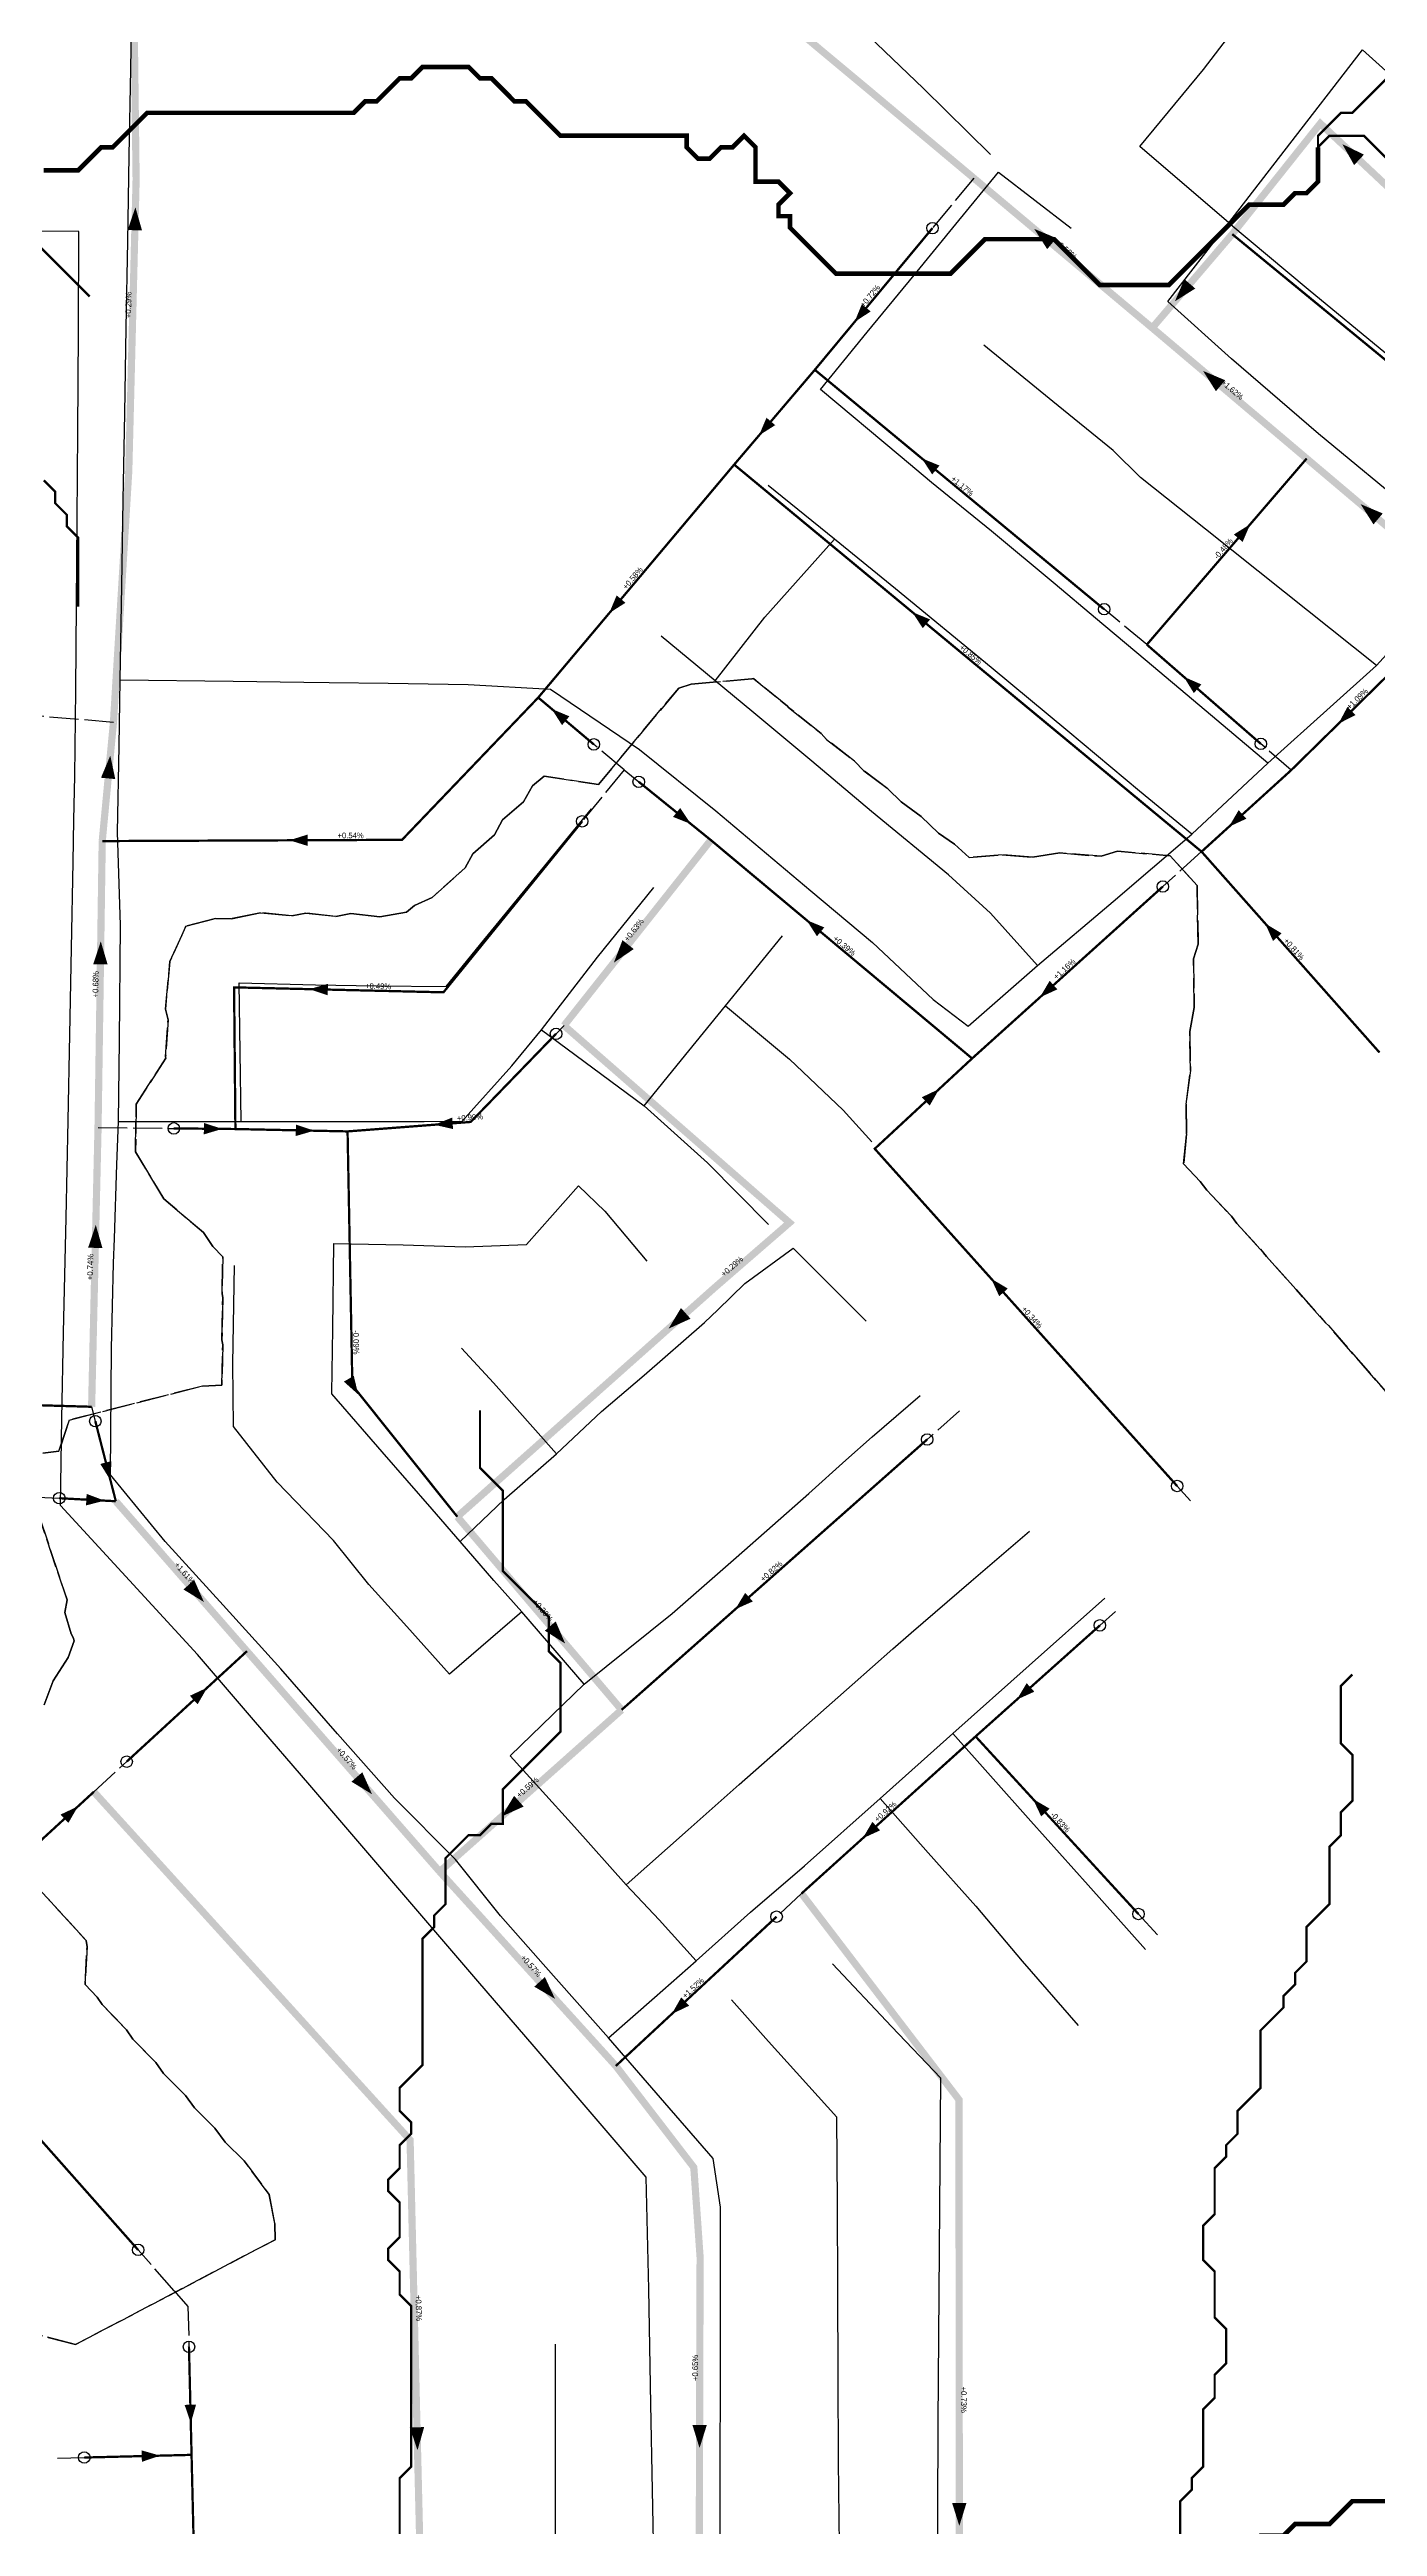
# Model space of a CAD drawing. Header units: metres. Extents: x 442821 to 452274, y 2561971 to 2571293.
# Drawn here: x 450746 to 451209, y 2569304 to 2570167 of the extents above; entities that cross this region are included whole.
import ezdxf
from ezdxf.enums import TextEntityAlignment as Align

# ---------------------------------------------------------------- set-up
doc = ezdxf.new("R2010")
doc.units = ezdxf.units.M
doc.header["$LTSCALE"] = 8
doc.linetypes.add('DASHDOT', pattern=[3.556, 2.54, -0.508, 0, -0.508])
doc.linetypes.add('DASHED', pattern=[1.524, 1.27, -0.254])
for name, color, linetype in [('A_ARROWS', 7, 'Continuous'), ('A_BUILT_2006', 252, 'Continuous'), ('A_CATCHMENTS', 7, 'Continuous'), ('A_GRADIENT', 8, 'Continuous'), ('A_HEAD_GAP', 8, 'Continuous'), ('A_HEADS', 8, 'Continuous'), ('A_STREAMS', 5, 'Continuous')]:
    doc.layers.add(name, color=color, linetype=linetype)

msp = doc.modelspace()

# ---------------------------------------------------------------- linework, layer by layer
at = {"layer": 'A_ARROWS', "color": 3}
for points in [[(451196.53, 2570134.51), (451204.07, 2570130.86), (451200.65, 2570127.21)], [(450775.92, 2570112.5), (450778.22, 2570104.44), (450773.22, 2570104.57)], [(451089.16, 2570104.98), (451096.89, 2570101.75), (451093.68, 2570097.92)], [(451138.19, 2570079.73), (451141.49, 2570087.44), (451145.29, 2570084.19)], [(451026.54, 2570072.54), (451029.09, 2570078.74), (451032.17, 2570076.19)], [(451147.99, 2570055.49), (451155.71, 2570052.23), (451152.48, 2570048.41)], [(450993.24, 2570033), (450995.86, 2570039.17), (450998.91, 2570036.58)], [(451049.94, 2570025.04), (451056.15, 2570022.5), (451053.6, 2570019.41)], [(451164.43, 2570002.04), (451161.78, 2569995.88), (451158.74, 2569998.49)], [(451202.89, 2570009.06), (451210.62, 2570005.81), (451207.39, 2570001.99)], [(450941.04, 2569971.06), (450943.63, 2569977.24), (450946.69, 2569974.67)], [(451046.66, 2569971.43), (451052.87, 2569968.89), (451050.32, 2569965.81)], [(451141.28, 2569948.9), (451147.42, 2569946.21), (451144.79, 2569943.19)], [(450920.99, 2569937.7), (450927.17, 2569935.1), (450924.6, 2569932.04)], [(451195.17, 2569932.51), (451198.33, 2569938.42), (451201.13, 2569935.57)], [(450767.17, 2569921.44), (450768.91, 2569913.24), (450763.93, 2569913.71)], [(451157.01, 2569896.61), (451160.4, 2569902.4), (451163.09, 2569899.44)], [(450829.6, 2569891.91), (450835.99, 2569893.93), (450836.01, 2569889.93)], [(450763.85, 2569856.7), (450766.23, 2569848.66), (450761.23, 2569848.73)], [(451169.63, 2569862.95), (451175.37, 2569859.48), (451172.38, 2569856.83)], [(450762.12, 2569757.87), (450764.43, 2569749.82), (450759.43, 2569749.93)]]:
    msp.add_solid(points, dxfattribs=at)
at = {"layer": 'A_ARROWS', "color": 2}
for points in [[(450969.52, 2569897.59), (450963.29, 2569900.06), (450965.8, 2569903.17)], [(451009.81, 2569864.11), (451016.01, 2569861.54), (451013.44, 2569858.47)], [(450942.67, 2569849.28), (450945.67, 2569857.11), (450949.59, 2569854.01)], [(450836.58, 2569840.04), (450843.02, 2569841.89), (450842.93, 2569837.89)], [(451091.13, 2569837.17), (451094.54, 2569842.94), (451097.22, 2569839.96)], [(451056.05, 2569805.25), (451052.72, 2569799.44), (451050, 2569802.37)], [(450880.1, 2569792.78), (450886.32, 2569795.27), (450886.63, 2569791.28)], [(450806.18, 2569791.34), (450799.76, 2569789.41), (450799.8, 2569793.4)], [(450838.23, 2569790.71), (450831.79, 2569788.84), (450831.87, 2569792.84)], [(451074.18, 2569739.13), (451079.94, 2569735.7), (451076.96, 2569733.03)], [(450961.74, 2569721.74), (450966.06, 2569728.92), (450969.38, 2569725.19)], [(450853.57, 2569698.78), (450848.58, 2569703.26), (450852.02, 2569705.3)], [(450767.23, 2569668.87), (450763.7, 2569674.57), (450767.58, 2569675.57)], [(450765.21, 2569661.79), (450758.71, 2569660.13), (450758.92, 2569664.13)], [(450799.8, 2569626.47), (450792.66, 2569630.84), (450796.42, 2569634.14)], [(450984.96, 2569623.92), (450988.43, 2569629.66), (450991.08, 2569626.66)], [(450925.69, 2569611.99), (450918.61, 2569616.47), (450922.41, 2569619.71)], [(450800.97, 2569596.64), (450797.61, 2569590.84), (450794.91, 2569593.79)], [(451083.08, 2569592.44), (451086.52, 2569598.19), (451089.18, 2569595.21)], [(450858.38, 2569559.48), (450851.23, 2569563.85), (450855, 2569567.14)], [(450755.91, 2569555.26), (450752.55, 2569549.45), (450749.85, 2569552.4)], [(450903.58, 2569551.74), (450907.9, 2569558.92), (450911.22, 2569555.18)], [(451088.72, 2569557.82), (451094.52, 2569554.46), (451091.58, 2569551.75)], [(451029.36, 2569544.09), (451032.77, 2569549.86), (451035.45, 2569546.89)], [(450922.15, 2569488.18), (450914.93, 2569492.42), (450918.63, 2569495.78)], [(450962.83, 2569482.88), (450966.16, 2569488.7), (450968.88, 2569485.77)], [(450795.22, 2569340.33), (450793.07, 2569346.68), (450797.07, 2569346.78)], [(450874.24, 2569330.88), (450871.55, 2569338.82), (450876.55, 2569338.94)], [(450972.53, 2569331.65), (450970.05, 2569339.65), (450975.05, 2569339.64)], [(450784.53, 2569328.99), (450778.18, 2569326.83), (450778.08, 2569330.83)], [(451063.06, 2569304.49), (451060.55, 2569312.49), (451065.55, 2569312.49)]]:
    msp.add_solid(points, dxfattribs=at)
at = {"layer": 'A_BUILT_2006', "color": 252}
for points in [[(450774.31, 2570160.56), (450774.83, 2570190.56)], [(451148.18, 2570160.53), (451166.42, 2570184.35)], [(451028.9, 2570174.74), (451050.55, 2570153.85)], [(451176.28, 2570132.03), (451203.58, 2570167.39), (451223.39, 2570149.49)], [(450773.79, 2570130.57), (450774.31, 2570160.56)], [(451126.02, 2570133.65), (451148.18, 2570160.53)], [(451050.55, 2570153.85), (451073.87, 2570130.93)], [(451157.02, 2570107.04), (451126.02, 2570133.65)], [(451157.02, 2570107.04), (451176.28, 2570132.03)], [(450773.27, 2570100.57), (450773.79, 2570130.57)], [(451061.88, 2570106.67), (451076.76, 2570124.68)], [(451076.76, 2570124.68), (451102.01, 2570105.17)], [(451047.3, 2570088.84), (451061.88, 2570106.67)], [(451135.67, 2570079.64), (451157.02, 2570107.04)], [(451157.02, 2570107.04), (451184.68, 2570083.96)], [(450756.19, 2570104.01), (450733.7, 2570104.21)], [(450756.07, 2570069.26), (450756.19, 2570104.01)], [(450772.75, 2570070.58), (450773.27, 2570100.57)], [(451030.93, 2570068.96), (451047.3, 2570088.84)], [(451157.91, 2570059.64), (451135.67, 2570079.64)], [(451184.68, 2570083.96), (451211.66, 2570061.71)], [(450755.87, 2570034.26), (450756.07, 2570069.26)], [(450772.23, 2570040.58), (450772.75, 2570070.58)], [(451014.67, 2570049.05), (451030.93, 2570068.96)], [(451095.69, 2570044.85), (451071.64, 2570064.48)], [(451188.23, 2570033.56), (451157.91, 2570059.64)], [(451042.49, 2570025.73), (451014.67, 2570049.05)], [(450771.71, 2570010.58), (450772.23, 2570040.58)], [(451116.7, 2570027.72), (451095.69, 2570044.85)], [(450755.57, 2570004.05), (450755.87, 2570034.26)], [(451222.31, 2570005.47), (451188.23, 2570033.56)], [(451053.33, 2570016.6), (451042.49, 2570025.73)], [(451126.18, 2570018.33), (451116.7, 2570027.72)], [(450771.18, 2569980.59), (450771.71, 2570010.58)], [(451019.55, 2569996.86), (450996.45, 2570015.59)], [(451074.23, 2569999.59), (451053.33, 2570016.6)], [(451148.88, 2570000.28), (451126.18, 2570018.33)], [(450755.35, 2569974.06), (450755.57, 2570004.05)], [(450995.23, 2569969.62), (451019.55, 2569996.86)], [(451040.76, 2569979.53), (451019.55, 2569996.86)], [(451096.41, 2569981.2), (451074.23, 2569999.59)], [(451176.35, 2569978.42), (451148.88, 2570000.28)], [(450770.63, 2569947.86), (450771.18, 2569980.59)], [(451074.2, 2569952.14), (451040.76, 2569979.53)], [(451110.51, 2569969.34), (451096.41, 2569981.2)], [(451208.47, 2569952.86), (451176.35, 2569978.42)], [(450755.16, 2569944.26), (450755.35, 2569974.06)], [(450978.02, 2569947.53), (450995.23, 2569969.62)], [(451127.79, 2569954.82), (451110.51, 2569969.34)], [(451208.47, 2569952.86), (451227.34, 2569973.56)], [(450978.02, 2569947.53), (450959.1, 2569963.1)], [(451100.9, 2569929.89), (451074.2, 2569952.14)], [(451146.88, 2569938.76), (451127.79, 2569954.82)], [(451192.3, 2569938.34), (451208.47, 2569952.86)], [(450754.8, 2569914.26), (450755.16, 2569944.26)], [(450770.21, 2569924.73), (450770.63, 2569947.86)], [(450770.63, 2569947.86), (450809.96, 2569947.35)], [(450809.96, 2569947.35), (450834.61, 2569946.97)], [(450834.61, 2569946.97), (450843.49, 2569946.89), (450864.01, 2569946.71)], [(450864.01, 2569946.71), (450891.86, 2569946.17)], [(450891.86, 2569946.17), (450920.56, 2569944.6)], [(450920.56, 2569944.6), (450951.62, 2569923.58)], [(450990.71, 2569936.88), (450978.02, 2569947.53)], [(451011.63, 2569919.47), (450990.71, 2569936.88)], [(451170.59, 2569918.84), (451146.88, 2569938.76)], [(451170.59, 2569918.84), (451192.3, 2569938.34)], [(450769.69, 2569894.73), (450770.21, 2569924.73)], [(451125.86, 2569909.08), (451100.9, 2569929.89)], [(450951.62, 2569923.58), (450978.18, 2569902.12)], [(451032.48, 2569901.99), (451011.63, 2569919.47)], [(451144.03, 2569894.06), (451170.59, 2569918.84)], [(450754.18, 2569884.27), (450754.46, 2569899.02), (450754.8, 2569914.26)], [(451144.03, 2569894.06), (451125.86, 2569909.08)], [(450912.81, 2569875.94), (450934.91, 2569902.9)], [(450978.18, 2569902.12), (451011.36, 2569874.33)], [(451059.27, 2569879.85), (451032.48, 2569901.99)], [(450770.77, 2569862.33), (450769.69, 2569894.73)], [(451116.65, 2569870.61), (451144.03, 2569894.06)], [(450753.6, 2569854.28), (450754.18, 2569884.27)], [(450896.36, 2569855.78), (450912.81, 2569875.94)], [(450936.98, 2569851.14), (450956.63, 2569875.45)], [(451011.36, 2569874.33), (451032.83, 2569856.26)], [(451073.92, 2569866.55), (451059.27, 2569879.85)], [(451090.26, 2569848.22), (451073.92, 2569866.55)], [(451090.26, 2569848.22), (451116.65, 2569870.61)], [(450770.38, 2569822.15), (450770.77, 2569862.33)], [(450884.17, 2569841), (450896.36, 2569855.78)], [(450981.55, 2569834.18), (451001.38, 2569858.56)], [(451032.83, 2569856.26), (451053.94, 2569836.43)], [(450753.02, 2569824.28), (450753.6, 2569854.28)], [(450917.44, 2569825.87), (450936.98, 2569851.14)], [(451066.12, 2569827.13), (451090.26, 2569848.22)], [(450812.75, 2569793.87), (450812.06, 2569842.2)], [(450812.06, 2569842.2), (450838.66, 2569841.56)], [(450838.66, 2569841.56), (450860, 2569841.17)], [(450860, 2569841.17), (450884.17, 2569841)], [(450966.28, 2569815.46), (450981.55, 2569834.18)], [(450981.55, 2569834.18), (451003.93, 2569815.68)], [(451053.94, 2569836.43), (451066.12, 2569827.13)], [(450752.45, 2569794.29), (450753.02, 2569824.28)], [(450769.98, 2569793.87), (450770.38, 2569822.15)], [(450907.13, 2569813.31), (450917.44, 2569825.87)], [(450917.44, 2569825.87), (450953.24, 2569799.42)], [(450889.85, 2569794.05), (450907.13, 2569813.31)], [(450953.24, 2569799.42), (450966.28, 2569815.46)], [(451003.93, 2569815.68), (451022.62, 2569797.92)], [(450953.24, 2569799.42), (450975.33, 2569779.51)], [(451022.62, 2569797.92), (451032.6, 2569786.77)], [(450751.79, 2569760.29), (450752.45, 2569794.29)], [(450769.41, 2569778.89), (450769.98, 2569793.87)], [(450769.98, 2569793.87), (450812.75, 2569793.87)], [(450812.75, 2569793.87), (450845.43, 2569793.9)], [(450845.43, 2569793.9), (450876.55, 2569793.93)], [(450876.55, 2569793.93), (450889.85, 2569794.05)], [(450768.29, 2569744.6), (450768.58, 2569753.12), (450769.41, 2569778.89)], [(450975.33, 2569779.51), (450996.54, 2569758.05)], [(450912.26, 2569751.01), (450930.38, 2569771.51)], [(450930.38, 2569771.51), (450939.49, 2569762.64)], [(450750.91, 2569720.42), (450751.79, 2569760.29)], [(450939.49, 2569762.64), (450954.12, 2569745.27)], [(450767.63, 2569714.78), (450768.29, 2569744.6)], [(450809.82, 2569709.47), (450810.45, 2569743.7)], [(450844.69, 2569721.64), (450845.11, 2569751.4)], [(450845.11, 2569751.4), (450869.26, 2569750.92)], [(450869.26, 2569750.92), (450890.88, 2569750.24)], [(450890.88, 2569750.24), (450912.26, 2569751.01)], [(450988.3, 2569737.43), (451005.15, 2569749.76)], [(451005.15, 2569749.76), (451030.6, 2569724.31)], [(450974.25, 2569723.87), (450978.86, 2569728.29), (450988.3, 2569737.43)], [(450750.3, 2569690.44), (450750.91, 2569720.42)], [(450844.38, 2569699.02), (450844.38, 2569699.32), (450844.69, 2569721.64)], [(450953.19, 2569705.5), (450974.25, 2569723.87)], [(450767.28, 2569670.81), (450767.63, 2569714.78)], [(450810.16, 2569687.63), (450809.82, 2569709.47)], [(450900.7, 2569702.89), (450889.58, 2569714.9)], [(450922.63, 2569678.08), (450900.7, 2569702.89)], [(450938.33, 2569692.9), (450953.19, 2569705.5)], [(450861.95, 2569678.8), (450844.38, 2569699.02)], [(450922.63, 2569678.08), (450938.33, 2569692.9)], [(451032.63, 2569684.03), (451049.4, 2569698.44)], [(450749.86, 2569660.07), (450750.3, 2569690.44)], [(450825.31, 2569668.19), (450810.16, 2569687.63)], [(451010.61, 2569664.28), (451023.53, 2569675.9), (451032.63, 2569684.03)], [(450879.32, 2569658.82), (450861.95, 2569678.8)], [(450904.47, 2569662.19), (450922.63, 2569678.08)], [(450786.25, 2569647.57), (450767.28, 2569670.81)], [(450844.99, 2569647.9), (450825.31, 2569668.19)], [(450773.9, 2569633.92), (450749.86, 2569660.07)], [(450889.11, 2569647.55), (450879.32, 2569658.82)], [(450889.11, 2569647.55), (450904.47, 2569662.19)], [(450985.28, 2569642), (451010.61, 2569664.28)], [(451067.19, 2569633.71), (451087.48, 2569651.19)], [(450806.52, 2569625.42), (450786.25, 2569647.57)], [(450857.32, 2569632.58), (450844.99, 2569647.9)], [(450900.89, 2569634), (450889.11, 2569647.55)], [(450963.01, 2569622.45), (450985.28, 2569642)], [(450797.56, 2569608.13), (450773.9, 2569633.92)], [(450870.5, 2569617.92), (450857.32, 2569632.58)], [(450910.59, 2569623.08), (450900.89, 2569634)], [(451046.3, 2569615.7), (451067.19, 2569633.71)], [(450826.62, 2569603.14), (450806.52, 2569625.42)], [(450910.59, 2569623.08), (450885.4, 2569601.34)], [(450932.35, 2569597.86), (450910.59, 2569623.08)], [(450932.35, 2569597.86), (450963.01, 2569622.45)], [(451087.38, 2569604.3), (451113.77, 2569627.76)], [(450885.4, 2569601.34), (450870.5, 2569617.92)], [(451025.72, 2569597.64), (451039.9, 2569610.13), (451046.3, 2569615.7)], [(450817.11, 2569585.37), (450797.56, 2569608.13)], [(450846.35, 2569580.55), (450826.62, 2569603.14)], [(450906.56, 2569572.83), (450932.35, 2569597.86)], [(451004.84, 2569579.17), (451025.72, 2569597.64)], [(451060.81, 2569580.62), (451087.38, 2569604.3)], [(450836.66, 2569562.62), (450817.11, 2569585.37)], [(450866.27, 2569558.12), (450846.35, 2569580.55)], [(450986.39, 2569562.84), (451004.84, 2569579.17)], [(451035.49, 2569558.01), (451060.81, 2569580.62)], [(451060.81, 2569580.62), (451073.92, 2569565.91)], [(450916.77, 2569561.58), (450906.56, 2569572.83)], [(450856.21, 2569539.86), (450836.66, 2569562.62)], [(450968.6, 2569547.11), (450986.39, 2569562.84)], [(451073.92, 2569565.91), (451087.97, 2569550.14)], [(450887.42, 2569536.78), (450866.27, 2569558.12)], [(450929, 2569548.1), (450916.77, 2569561.58)], [(451009.11, 2569534.56), (451035.49, 2569558.01)], [(451035.49, 2569558.01), (451052.2, 2569539.11)], [(450946.94, 2569527.95), (450929, 2569548.1)], [(450946.94, 2569527.95), (450968.6, 2569547.11)], [(451087.97, 2569550.14), (451107.93, 2569527.74)], [(450875.76, 2569517.11), (450856.21, 2569539.86)], [(450903.18, 2569517.05), (450887.42, 2569536.78)], [(451052.2, 2569539.11), (451068.83, 2569520.44)], [(450958.43, 2569515.68), (450946.94, 2569527.95)], [(450990.27, 2569518.43), (451009.11, 2569534.56)], [(451107.93, 2569527.74), (451127.89, 2569505.34)], [(451068.83, 2569520.44), (451084.94, 2569501.32)], [(450895.31, 2569494.35), (450875.76, 2569517.11)], [(450918.01, 2569500.3), (450903.18, 2569517.05)], [(450971.37, 2569501.43), (450958.43, 2569515.68)], [(450971.37, 2569501.43), (450990.27, 2569518.43)], [(450956.88, 2569488.66), (450971.37, 2569501.43)], [(451084.94, 2569501.32), (451104.42, 2569478.9)], [(450914.86, 2569471.6), (450895.31, 2569494.35)], [(450940.83, 2569474.6), (450918.01, 2569500.3)], [(451039.45, 2569478.57), (451018.82, 2569500.36)], [(450940.83, 2569474.6), (450956.88, 2569488.66)], [(450996.6, 2569473.27), (450983.62, 2569487.8)], [(451056.57, 2569460.53), (451039.45, 2569478.57)], [(450934.41, 2569448.84), (450914.86, 2569471.6)], [(450960.48, 2569451.93), (450940.83, 2569474.6)], [(451020.41, 2569446.97), (450996.6, 2569473.27)], [(451056.35, 2569430.53), (451056.57, 2569460.53)], [(450977.25, 2569432.51), (450960.48, 2569451.93)], [(450953.96, 2569426.09), (450934.41, 2569448.84)], [(451020.59, 2569416.97), (451020.41, 2569446.97)], [(450979.84, 2569415.56), (450977.25, 2569432.51)], [(450954.88, 2569387.02), (450953.96, 2569426.09)], [(451056.13, 2569400.53), (451056.35, 2569430.53)], [(450979.81, 2569385.56), (450979.84, 2569415.56)], [(451020.7, 2569386.97), (451020.59, 2569416.97)], [(451055.91, 2569370.53), (451056.13, 2569400.53)], [(450955.6, 2569346.96), (450954.88, 2569387.02)], [(450979.78, 2569355.56), (450979.81, 2569385.56)], [(451020.84, 2569356.97), (451020.7, 2569386.97)], [(450922.36, 2569337.88), (450922.38, 2569367.88)], [(451055.69, 2569340.54), (451055.91, 2569370.53)], [(450979.75, 2569325.56), (450979.78, 2569355.56)], [(451020.98, 2569326.97), (451020.84, 2569356.97)], [(450956.14, 2569316.96), (450955.6, 2569346.96)], [(450922.35, 2569307.88), (450922.36, 2569337.88)], [(451055.51, 2569308.58), (451055.69, 2569340.54)], [(450979.88, 2569264.57), (450979.75, 2569325.56)], [(451021.38, 2569287.91), (451020.98, 2569326.97)], [(450956.68, 2569286.97), (450956.14, 2569316.96)], [(450922.33, 2569277.88), (450922.35, 2569307.88)], [(451055.63, 2569288.22), (451055.51, 2569308.58)]]:
    msp.add_lwpolyline(points, dxfattribs=at)
at = {"layer": 'A_CATCHMENTS', "color": 2, "linetype": 'DASHED'}
for points in [[(450743.66, 2569678.32), (450749.29, 2569679.05), (450752.81, 2569689.82), (450799.27, 2569701.73), (450806.05, 2569702.02), (450806.36, 2569716.08), (450806.08, 2569717.79), (450806.38, 2569732.43), (450806.12, 2569734.02), (450806.37, 2569746.77), (450802.89, 2569750.31), (450799.65, 2569755.24), (450785.8, 2569766.93), (450776.01, 2569783.38), (450776.18, 2569799.92), (450786.58, 2569816), (450786.46, 2569816.41), (450787.33, 2569829.36), (450786.37, 2569833.06), (450787.96, 2569849.68), (450793.54, 2569861.96), (450803.81, 2569864.7), (450809.45, 2569864.57), (450819.54, 2569866.66), (450830.46, 2569865.57), (450835.28, 2569866.52), (450845.78, 2569865.4), (450851.02, 2569866.38), (450861.1, 2569865.24), (450870.39, 2569866.89), (450873.16, 2569869.2), (450879.32, 2569871.96), (450890.86, 2569882.32), (450893.51, 2569887.21), (450901.03, 2569893.79), (450903.9, 2569899.05), (450911.2, 2569905.27), (450914.29, 2569910.89), (450918.32, 2569914.23), (450937.32, 2569911.38), (450965.25, 2569944.97), (450969.66, 2569946.28), (450990.72, 2569948.17), (450990.9, 2569948.21), (450991.33, 2569948.26), (450991.43, 2569948.2), (451003.12, 2569938.63), (451003.48, 2569938.24), (451014.86, 2569929.12), (451016.81, 2569927.03), (451026.52, 2569919.52), (451029.8, 2569916.14), (451038.17, 2569909.89), (451042.81, 2569905.28), (451049.79, 2569900.25), (451055.84, 2569894.43), (451061.4, 2569890.58), (451066.43, 2569885.9), (451077.96, 2569886.89), (451088.6, 2569886.04), (451098.07, 2569887.49), (451112.44, 2569886.32), (451118.2, 2569888.11), (451136.51, 2569886.55), (451145.9, 2569876.14), (451146.33, 2569855.7), (451144.65, 2569850.57), (451144.94, 2569833.65), (451143.37, 2569825.27), (451143.59, 2569811.63), (451142.08, 2569799.97), (451142.23, 2569789.61), (451141.22, 2569779.2), (451147.01, 2569773.02), (451149.37, 2569769.94), (451157.86, 2569760.88), (451159.72, 2569758.4), (451169.11, 2569748.18), (451170.08, 2569746.86), (451180.35, 2569735.47), (451180.45, 2569735.33), (451190.72, 2569723.72), (451191.68, 2569722.83), (451232.19, 2569676.14)], [(450744.17, 2569590.6), (450747.22, 2569598.95), (450752.48, 2569607.07), (450754.61, 2569612.99), (450754.28, 2569614.05), (450753.55, 2569615.41), (450751.29, 2569622.8), (450752.09, 2569627.21), (450742.37, 2569656.38)], [(450733.74, 2569373.25), (450755.09, 2569367.71), (450824.62, 2569404.24), (450824.46, 2569409.92), (450822.55, 2569419.97), (450813.86, 2569431.7), (450807.18, 2569438.23), (450803.61, 2569443.12), (450796.46, 2569450.2), (450793.35, 2569454.54), (450785.75, 2569462.18), (450783.09, 2569465.95), (450775.04, 2569474.16), (450772.82, 2569477.36), (450764.34, 2569486.15), (450762.55, 2569488.77), (450758.37, 2569493.17), (450759.07, 2569506.34), (450758.75, 2569508.54), (450723.5, 2569546.92)]]:
    msp.add_lwpolyline(points, dxfattribs=at)
at = {"layer": 'A_CATCHMENTS', "color": 3, "linetype": 'DASHED'}
msp.add_lwpolyline([(451232.19, 2569676.14), (451191.68, 2569722.83), (451190.72, 2569723.72), (451180.45, 2569735.33), (451180.35, 2569735.47), (451170.08, 2569746.86), (451169.11, 2569748.18), (451159.72, 2569758.4), (451157.86, 2569760.88), (451149.37, 2569769.94), (451147.01, 2569773.02), (451141.22, 2569779.2), (451142.23, 2569789.61), (451142.08, 2569799.97), (451143.59, 2569811.63), (451143.37, 2569825.27), (451144.94, 2569833.65), (451144.65, 2569850.57), (451146.33, 2569855.7), (451145.9, 2569876.14), (451136.51, 2569886.55), (451118.2, 2569888.11), (451112.44, 2569886.32), (451098.07, 2569887.49), (451088.6, 2569886.04), (451077.96, 2569886.89), (451066.43, 2569885.9), (451061.4, 2569890.58), (451055.84, 2569894.43), (451049.79, 2569900.25), (451042.81, 2569905.28), (451038.17, 2569909.89), (451029.8, 2569916.14), (451026.52, 2569919.52), (451016.81, 2569927.03), (451014.86, 2569929.12), (451003.48, 2569938.24), (451003.12, 2569938.63), (450991.43, 2569948.2), (450991.33, 2569948.26), (450990.9, 2569948.21), (450990.72, 2569948.17), (450969.66, 2569946.28), (450965.25, 2569944.97), (450937.32, 2569911.38), (450918.32, 2569914.23), (450914.29, 2569910.89), (450911.2, 2569905.27), (450903.9, 2569899.05), (450901.03, 2569893.79), (450893.51, 2569887.21), (450890.86, 2569882.32), (450879.32, 2569871.96), (450873.16, 2569869.2), (450870.39, 2569866.89), (450861.1, 2569865.24), (450851.02, 2569866.38), (450845.78, 2569865.4), (450835.28, 2569866.52), (450830.46, 2569865.57), (450819.54, 2569866.66), (450809.45, 2569864.57), (450803.81, 2569864.7), (450793.54, 2569861.96), (450787.96, 2569849.68), (450786.37, 2569833.06), (450787.33, 2569829.36), (450786.46, 2569816.41), (450786.58, 2569816), (450776.18, 2569799.92), (450776.01, 2569783.38), (450785.8, 2569766.93), (450799.65, 2569755.24), (450802.89, 2569750.31), (450806.37, 2569746.77), (450806.12, 2569734.02), (450806.38, 2569732.43), (450806.08, 2569717.79), (450806.36, 2569716.08), (450806.05, 2569702.02), (450799.27, 2569701.73), (450752.81, 2569689.82), (450749.29, 2569679.05), (450743.66, 2569678.32)], dxfattribs=at)
at = {"layer": 'A_CATCHMENTS', "color": 1, "linetype": 'DASHED'}
for points in [[(450742.37, 2569656.38), (450752.09, 2569627.21), (450751.29, 2569622.8), (450753.55, 2569615.41), (450754.28, 2569614.05), (450754.61, 2569612.99), (450752.48, 2569607.07), (450747.22, 2569598.95), (450744.17, 2569590.6)], [(450723.5, 2569546.92), (450758.75, 2569508.54), (450759.07, 2569506.34), (450758.37, 2569493.17), (450762.55, 2569488.77), (450764.34, 2569486.15), (450772.82, 2569477.36), (450775.04, 2569474.16), (450783.09, 2569465.95), (450785.75, 2569462.18), (450793.35, 2569454.54), (450796.46, 2569450.2), (450803.61, 2569443.12), (450807.18, 2569438.23), (450813.86, 2569431.7), (450822.55, 2569419.97), (450824.46, 2569409.92), (450824.62, 2569404.24), (450755.09, 2569367.71), (450733.74, 2569373.25)]]:
    msp.add_lwpolyline(points, dxfattribs=at)
at = {"layer": 'A_HEAD_GAP', "color": 8, "linetype": 'DASHED'}
for points in [[(451068.13, 2570122.63), (451053.7, 2570105.25)], [(451128.41, 2569960.1), (451113.52, 2569972.42)], [(450768.27, 2569933.01), (450742.6, 2569935.12)], [(450946.2, 2569916.45), (450935.67, 2569925.33)], [(451178.69, 2569916.33), (451168.12, 2569925.53)], [(450946.2, 2569916.45), (450931.65, 2569898.53)], [(450946.2, 2569916.45), (450951.33, 2569912.3)], [(451147.48, 2569887.95), (451133.98, 2569875.78)], [(450925.31, 2569827.35), (450922.52, 2569824.47)], [(450762.9, 2569791.79), (450789.29, 2569791.51)], [(450760.66, 2569694.5), (450761.95, 2569689.49)], [(451063.13, 2569693.08), (451051.85, 2569683.11)], [(451143.57, 2569661.75), (451138.96, 2569666.89)], [(450741.81, 2569663.04), (450749.39, 2569662.64)], [(451117.45, 2569623.14), (451112.05, 2569618.32)], [(450761.43, 2569560.32), (450772.88, 2569570.84)], [(451008.06, 2569524.87), (450999.38, 2569516.81)], [(451132.16, 2569510.45), (451125.47, 2569517.74)], [(450789.45, 2569386.45), (450776.86, 2569400.68)], [(450789.45, 2569386.45), (450794.25, 2569381.02), (450794.59, 2569366.93)], [(450748.82, 2569328.09), (450758.1, 2569328.33)]]:
    msp.add_lwpolyline(points, dxfattribs=at)
at = {"layer": 'A_HEADS', "color": 3}
for centre in [(451053.7, 2570105.25), (451113.52, 2569972.42), (450935.67, 2569925.33), (451168.12, 2569925.53)]:
    msp.add_circle(centre, 2, dxfattribs=at)
at = {"layer": 'A_HEADS', "color": 2}
for centre in [(450951.33, 2569912.3), (450931.65, 2569898.53), (451133.98, 2569875.78), (450922.52, 2569824.47), (450789.29, 2569791.51), (450761.95, 2569689.49), (451051.85, 2569683.11), (451138.96, 2569666.89), (450749.39, 2569662.64), (451112.05, 2569618.32), (450772.88, 2569570.84), (450999.38, 2569516.81), (451125.47, 2569517.74), (450794.59, 2569366.93), (450758.1, 2569328.33)]:
    msp.add_circle(centre, 2, dxfattribs=at)
at = {"layer": 'A_HEADS', "color": 1}
msp.add_circle((450776.86, 2569400.68), 2, dxfattribs=at)
at = {"layer": 'A_SECONDARY_HEADER', "color": 3, "const_width": 2.5}
for points in [[(451068.13, 2570122.63), (451032.93, 2570152.16), (450956.14, 2570216.22), (450878.97, 2570279.82), (450773.91, 2570278.21)], [(451271.05, 2570064.57), (451188.86, 2570141.7), (451158.17, 2570103.13)], [(451130.28, 2570070.47), (451068.13, 2570122.63)], [(451158.17, 2570103.13), (451130.28, 2570070.47)], [(451184.1, 2570024.94), (451130.28, 2570070.47)], [(451240.64, 2569977.17), (451184.1, 2570024.94)], [(450762.9, 2569791.79), (450764.36, 2569891.63)], [(450760.66, 2569694.5), (450762.9, 2569791.79)]]:
    msp.add_lwpolyline(points, dxfattribs=at)
at = {"layer": 'A_SECONDARY_HEADER', "color": 3, "linetype": 'DASHED', "const_width": 2.5}
for points in [[(450768.27, 2569933.01), (450773.6, 2570020.42), (450776.17, 2570122.17), (450774.89, 2570223.95)], [(450764.36, 2569891.63), (450768.27, 2569933.01)]]:
    msp.add_lwpolyline(points, dxfattribs=at)
at = {"layer": 'A_SECONDARY_HEADER', "color": 2, "const_width": 2.5}
for points in [[(450976.46, 2569891.98), (450925.31, 2569827.35)], [(450769.1, 2569661.58), (450814.79, 2569609.33)], [(450814.79, 2569609.33), (450881.96, 2569532.51)], [(450945.36, 2569588.88), (450881.96, 2569532.51)], [(450761.43, 2569560.32), (450871.65, 2569438.98), (450878.39, 2569157.89)], [(450881.96, 2569532.51), (450943.35, 2569464.79)], [(451008.06, 2569524.87), (451062.93, 2569453.04), (451063.02, 2569348.71), (451063.11, 2569244.37), (450972.28, 2569245.01)], [(450943.35, 2569464.79), (450970.53, 2569429.43), (450972.72, 2569398.1), (450972.28, 2569245.01)]]:
    msp.add_lwpolyline(points, dxfattribs=at)
at = {"layer": 'A_SECONDARY_HEADER', "color": 2, "linetype": 'DASHED', "const_width": 2.5}
for points in [[(450925.31, 2569827.35), (451003.88, 2569758.65), (450977.8, 2569736.03), (450888.1, 2569656.18)], [(450888.1, 2569656.18), (450945.36, 2569588.88)]]:
    msp.add_lwpolyline(points, dxfattribs=at)
at = {"layer": 'A_SECONDARY_MAIN', "color": 3, "linetype": 'DASHED', "const_width": 0.8}
msp.add_lwpolyline([(451012.7, 2570055.86), (450984.59, 2570022.83)], dxfattribs=at)
at = {"layer": 'A_SECONDARY_MAIN', "color": 3, "const_width": 0.8}
for points in [[(450984.59, 2570022.83), (450916.31, 2569941.65)], [(451147.48, 2569887.95), (451063.86, 2569957.19), (450984.59, 2570022.83)], [(450916.31, 2569941.65), (450868.84, 2569892.07), (450764.36, 2569891.63)], [(451178.69, 2569916.33), (451147.48, 2569887.95)], [(451209.49, 2569817.95), (451147.48, 2569887.95)]]:
    msp.add_lwpolyline(points, dxfattribs=at)
at = {"layer": 'A_SECONDARY_MAIN', "color": 3, "linetype": 'DASHDOT', "const_width": 0.8}
msp.add_lwpolyline([(451128.41, 2569960.1), (451184.1, 2570024.94)], dxfattribs=at)
at = {"layer": 'A_SECONDARY_MAIN', "color": 2, "linetype": 'DASHDOT', "const_width": 0.8}
for points in [[(450951.33, 2569912.3), (450976.46, 2569891.98)], [(451035.44, 2569782.33), (451033.58, 2569784.41), (451067.51, 2569815.88)], [(450849.86, 2569790.46), (450851.53, 2569702), (450888.1, 2569656.18)], [(451125.47, 2569517.74), (451068.73, 2569579.62)], [(450758.1, 2569328.33), (450795.49, 2569329.26)]]:
    msp.add_lwpolyline(points, dxfattribs=at)
at = {"layer": 'A_SECONDARY_MAIN', "color": 2, "linetype": 'DASHED', "const_width": 0.8}
for points in [[(451067.51, 2569815.88), (450976.46, 2569891.98)], [(450810.77, 2569791.29), (450849.86, 2569790.46)], [(451138.96, 2569666.89), (451035.44, 2569782.33)]]:
    msp.add_lwpolyline(points, dxfattribs=at)
at = {"layer": 'A_SECONDARY_MAIN', "color": 2, "const_width": 0.8}
for points in [[(451051.85, 2569683.11), (450945.36, 2569588.88)], [(451112.05, 2569618.32), (451068.73, 2569579.62)], [(451068.73, 2569579.62), (451008.06, 2569524.87)], [(450794.59, 2569366.93), (450795.49, 2569329.26)], [(450795.49, 2569329.26), (450797.03, 2569264.9)]]:
    msp.add_lwpolyline(points, dxfattribs=at)
at = {"layer": 'A_SECONDARY_MAIN_BRANCH', "color": 3, "const_width": 0.8}
for points in [[(451053.7, 2570105.25), (451012.7, 2570055.86)], [(451302.16, 2569984.59), (451237.18, 2570038.28), (451158.17, 2570103.13)], [(451113.52, 2569972.42), (451012.7, 2570055.86)], [(451168.12, 2569925.53), (451128.41, 2569960.1)], [(451227.01, 2569963.79), (451178.69, 2569916.33)], [(450935.67, 2569925.33), (450916.31, 2569941.65)]]:
    msp.add_lwpolyline(points, dxfattribs=at)
at = {"layer": 'A_SECONDARY_MAIN_BRANCH', "color": 2, "linetype": 'DASHED', "const_width": 0.8}
for points in [[(450931.65, 2569898.53), (450883.28, 2569838.93), (450810.31, 2569840.66), (450810.77, 2569791.29)], [(450761.95, 2569689.49), (450769.1, 2569661.58)], [(450740.28, 2569540.89), (450761.43, 2569560.32)]]:
    msp.add_lwpolyline(points, dxfattribs=at)
at = {"layer": 'A_SECONDARY_MAIN_BRANCH', "color": 2, "const_width": 0.8}
for points in [[(451133.98, 2569875.78), (451067.51, 2569815.88)], [(450922.52, 2569824.47), (450892.79, 2569793.76), (450849.86, 2569790.46)], [(450789.29, 2569791.51), (450810.77, 2569791.29)], [(450749.39, 2569662.64), (450769.1, 2569661.58)], [(450772.88, 2569570.84), (450814.79, 2569609.33)], [(450999.38, 2569516.81), (450943.35, 2569464.79)]]:
    msp.add_lwpolyline(points, dxfattribs=at)
at = {"layer": 'A_SECONDARY_MAIN_BRANCH', "color": 3, "linetype": 'DASHED', "const_width": 0.8}
msp.add_lwpolyline([(450698.98, 2569696.29), (450760.66, 2569694.5)], dxfattribs=at)
at = {"layer": 'A_SECONDARY_MAIN_BRANCH', "color": 1, "const_width": 0.8}
msp.add_lwpolyline([(450776.86, 2569400.68), (450691.68, 2569496.96)], dxfattribs=at)
at = {"layer": 'A_STREAMS', "color": 5}
for points, const_width in [([(451188.05, 2570133.42), (451188.05, 2570129.41), (451188.05, 2570125.41), (451188.05, 2570121.41), (451184.05, 2570117.41), (451180.05, 2570117.41), (451176.05, 2570113.41), (451172.05, 2570113.41), (451168.05, 2570113.41), (451164.05, 2570113.41), (451160.05, 2570109.41), (451156.05, 2570105.41), (451152.05, 2570101.4), (451148.05, 2570097.4), (451144.05, 2570093.4), (451140.05, 2570089.4), (451136.05, 2570085.4), (451132.05, 2570085.4), (451128.04, 2570085.4), (451124.04, 2570085.4), (451120.04, 2570085.4), (451116.04, 2570085.4), (451112.04, 2570085.4), (451108.04, 2570089.4), (451104.04, 2570093.4), (451100.04, 2570097.4), (451096.04, 2570101.4), (451092.04, 2570101.4), (451088.04, 2570101.4), (451084.04, 2570101.4), (451080.04, 2570101.4), (451076.04, 2570101.4), (451072.04, 2570101.4), (451068.04, 2570097.4), (451064.04, 2570093.4), (451060.04, 2570089.4), (451056.04, 2570089.4), (451052.03, 2570089.4), (451048.03, 2570089.4), (451044.03, 2570089.4), (451040.03, 2570089.4), (451036.03, 2570089.4), (451032.03, 2570089.4), (451028.03, 2570089.4), (451024.03, 2570089.4), (451020.03, 2570089.4), (451016.03, 2570093.4), (451012.03, 2570097.4), (451008.03, 2570101.4), (451004.03, 2570105.41), (451004.03, 2570109.41), (451000.03, 2570109.41), (451000.03, 2570113.41), (451004.03, 2570117.41), (451000.03, 2570121.41), (450996.03, 2570121.41), (450992.03, 2570121.41), (450992.03, 2570125.41), (450992.03, 2570129.41), (450992.03, 2570133.42), (450988.03, 2570137.42), (450984.03, 2570133.42), (450980.02, 2570133.42), (450976.02, 2570129.41), (450972.02, 2570129.41), (450968.02, 2570133.42), (450968.02, 2570137.42), (450964.02, 2570137.42), (450960.02, 2570137.42), (450956.02, 2570137.42), (450952.02, 2570137.42), (450948.02, 2570137.42), (450944.02, 2570137.42), (450940.02, 2570137.42), (450936.02, 2570137.42), (450932.02, 2570137.42), (450928.02, 2570137.42), (450924.02, 2570137.42), (450920.02, 2570141.42), (450916.02, 2570145.42), (450912.02, 2570149.42), (450908.01, 2570149.42), (450904.01, 2570153.42), (450900.01, 2570157.42), (450896.01, 2570157.42), (450892.01, 2570161.43), (450888.01, 2570161.43), (450884.01, 2570161.43), (450880.01, 2570161.43), (450876.01, 2570161.43), (450872.01, 2570157.42), (450868.01, 2570157.42), (450864.01, 2570153.42), (450860.01, 2570149.42), (450856.01, 2570149.42), (450852.01, 2570145.42), (450848.01, 2570145.42), (450844.01, 2570145.42), (450840.01, 2570145.42), (450836, 2570145.42), (450832, 2570145.42), (450828, 2570145.42), (450824, 2570145.42), (450820, 2570145.42), (450816, 2570145.42), (450812, 2570145.42), (450808, 2570145.42), (450804, 2570145.42), (450800, 2570145.42), (450796, 2570145.42), (450792, 2570145.42), (450788, 2570145.42), (450784, 2570145.42), (450780, 2570145.42), (450776, 2570141.42), (450772, 2570137.42), (450768, 2570133.42), (450763.99, 2570133.42), (450759.99, 2570129.41), (450755.99, 2570125.41), (450751.99, 2570125.41), (450747.99, 2570125.41), (450743.99, 2570125.41)], 1.6), ([(451212.06, 2570157.42), (451208.06, 2570153.42), (451204.06, 2570149.42), (451200.05, 2570145.42), (451196.05, 2570145.42), (451192.05, 2570141.42), (451188.05, 2570137.42), (451188.05, 2570133.42)], 0.8), ([(451260.06, 2570081.4), (451256.06, 2570085.4), (451252.06, 2570089.4), (451248.06, 2570093.4), (451244.06, 2570097.4), (451240.06, 2570101.4), (451236.06, 2570105.41), (451232.06, 2570109.41), (451228.06, 2570113.41), (451224.06, 2570117.41), (451220.06, 2570121.41), (451216.06, 2570125.41), (451212.06, 2570129.41), (451208.06, 2570133.42), (451204.06, 2570137.42), (451200.05, 2570137.42), (451196.05, 2570137.42), (451192.05, 2570137.42), (451188.05, 2570133.42)], 0.8), ([(450759.99, 2570081.4), (450755.99, 2570085.4), (450751.99, 2570089.4), (450747.99, 2570093.4), (450743.99, 2570097.4), (450739.99, 2570101.4), (450735.99, 2570105.41), (450731.99, 2570109.41), (450727.99, 2570113.41), (450727.99, 2570117.41), (450723.99, 2570117.41), (450719.99, 2570121.41), (450715.99, 2570121.41), (450711.99, 2570121.41)], 0.8), ([(450755.99, 2569973.36), (450755.99, 2569977.36), (450755.99, 2569981.36), (450755.99, 2569985.36), (450755.99, 2569989.37), (450755.99, 2569993.37), (450755.99, 2569997.37), (450751.99, 2570001.37), (450751.99, 2570005.37), (450747.99, 2570009.37), (450747.99, 2570013.37), (450743.99, 2570017.38)], 0.8), ([(450896.01, 2569693.26), (450896.01, 2569689.26), (450896.01, 2569685.26), (450896.01, 2569681.26), (450896.01, 2569677.26), (450896.01, 2569673.26), (450900.01, 2569669.25), (450904.01, 2569665.25), (450904.01, 2569661.25), (450904.01, 2569657.25), (450904.01, 2569653.25), (450904.01, 2569649.25), (450904.01, 2569645.25), (450904.01, 2569641.24), (450904.01, 2569637.24), (450908.01, 2569633.24), (450912.02, 2569629.24), (450916.02, 2569625.24), (450920.02, 2569621.24), (450920.02, 2569617.24), (450920.02, 2569613.23), (450920.02, 2569609.23), (450924.02, 2569605.23), (450924.02, 2569601.23), (450924.02, 2569597.23), (450924.02, 2569593.23), (450924.02, 2569589.23), (450924.02, 2569585.22), (450924.02, 2569581.22), (450920.02, 2569577.22), (450916.02, 2569573.22), (450912.02, 2569569.22), (450908.01, 2569565.22), (450904.01, 2569561.22), (450904.01, 2569557.22), (450904.01, 2569553.21), (450904.01, 2569549.21), (450900.01, 2569549.21), (450896.01, 2569545.21), (450892.01, 2569545.21), (450888.01, 2569541.21), (450884.01, 2569537.21), (450884.01, 2569533.21), (450884.01, 2569529.21), (450884.01, 2569525.2), (450884.01, 2569521.2), (450880.01, 2569517.2), (450880.01, 2569513.2), (450876.01, 2569509.2), (450876.01, 2569505.2), (450876.01, 2569501.2), (450876.01, 2569497.19), (450876.01, 2569493.19), (450876.01, 2569489.19), (450876.01, 2569485.19), (450876.01, 2569481.19), (450876.01, 2569477.19), (450876.01, 2569473.19), (450876.01, 2569469.18), (450876.01, 2569465.18), (450872.01, 2569461.18), (450868.01, 2569457.18), (450868.01, 2569453.18), (450868.01, 2569449.18), (450872.01, 2569445.18), (450872.01, 2569441.17), (450868.01, 2569437.17), (450868.01, 2569433.17), (450868.01, 2569429.17), (450864.01, 2569425.17), (450864.01, 2569421.17), (450868.01, 2569417.17), (450868.01, 2569413.16), (450868.01, 2569409.16), (450868.01, 2569405.16), (450864.01, 2569401.16), (450864.01, 2569397.16), (450868.01, 2569393.16), (450868.01, 2569389.16), (450868.01, 2569385.16), (450872.01, 2569381.15), (450872.01, 2569377.15), (450872.01, 2569373.15), (450872.01, 2569369.15), (450872.01, 2569365.15), (450872.01, 2569361.15), (450872.01, 2569357.15), (450872.01, 2569353.14), (450872.01, 2569349.14), (450872.01, 2569345.14), (450872.01, 2569341.14), (450872.01, 2569337.14), (450872.01, 2569333.14), (450872.01, 2569329.14), (450872.01, 2569325.13), (450868.01, 2569321.13), (450868.01, 2569317.13), (450868.01, 2569313.13), (450868.01, 2569309.13), (450868.01, 2569305.13), (450868.01, 2569301.13)], 0.8), ([(451200.05, 2569601.23), (451196.05, 2569597.23), (451196.05, 2569593.23), (451196.05, 2569589.23), (451196.05, 2569585.22), (451196.05, 2569581.22), (451196.05, 2569577.22), (451200.05, 2569573.22), (451200.05, 2569569.22), (451200.05, 2569565.22), (451200.05, 2569561.22), (451200.05, 2569557.22), (451196.05, 2569553.21), (451196.05, 2569549.21), (451196.05, 2569545.21), (451192.05, 2569541.21), (451192.05, 2569537.21), (451192.05, 2569533.21), (451192.05, 2569529.21), (451192.05, 2569525.2), (451192.05, 2569521.2), (451188.05, 2569517.2), (451184.05, 2569513.2), (451184.05, 2569509.2), (451184.05, 2569505.2), (451184.05, 2569501.2), (451180.05, 2569497.19), (451180.05, 2569493.19), (451176.05, 2569489.19), (451176.05, 2569485.19), (451172.05, 2569481.19), (451168.05, 2569477.19), (451168.05, 2569473.19), (451168.05, 2569469.18), (451168.05, 2569465.18), (451168.05, 2569461.18), (451168.05, 2569457.18), (451164.05, 2569453.18), (451160.05, 2569449.18), (451160.05, 2569445.18), (451160.05, 2569441.17), (451156.05, 2569437.17), (451156.05, 2569433.17), (451152.05, 2569429.17), (451152.05, 2569425.17), (451152.05, 2569421.17), (451152.05, 2569417.17), (451152.05, 2569413.16), (451148.05, 2569409.16), (451148.05, 2569405.16), (451148.05, 2569401.16), (451148.05, 2569397.16), (451152.05, 2569393.16), (451152.05, 2569389.16), (451152.05, 2569385.16), (451152.05, 2569381.15), (451152.05, 2569377.15), (451156.05, 2569373.15), (451156.05, 2569369.15), (451156.05, 2569365.15), (451156.05, 2569361.15), (451152.05, 2569357.15), (451152.05, 2569353.14), (451152.05, 2569349.14), (451148.05, 2569345.14), (451148.05, 2569341.14), (451148.05, 2569337.14), (451148.05, 2569333.14), (451148.05, 2569329.14), (451148.05, 2569325.13), (451144.05, 2569321.13), (451144.05, 2569317.13), (451140.05, 2569313.13), (451140.05, 2569309.13), (451140.05, 2569305.13), (451140.05, 2569301.13)], 0.8), ([(451212.06, 2569313.13), (451208.06, 2569313.13), (451204.06, 2569313.13), (451200.05, 2569313.13), (451196.05, 2569309.13), (451192.05, 2569305.13), (451188.05, 2569305.13), (451184.05, 2569305.13), (451180.05, 2569305.13), (451176.05, 2569301.13), (451172.05, 2569301.13), (451168.05, 2569301.13), (451164.05, 2569297.12), (451160.05, 2569293.12), (451156.05, 2569293.12), (451152.05, 2569289.12), (451148.05, 2569285.12), (451144.05, 2569281.12), (451144.05, 2569277.12), (451140.05, 2569273.12), (451136.05, 2569269.11), (451136.05, 2569265.11), (451136.05, 2569261.11)], 1.6)]:
    msp.add_lwpolyline(points, dxfattribs=dict(at, const_width=const_width))

# ---------------------------------------------------------------- texts
at = {"layer": 'A_GRADIENT', "color": 3}
for s, rotation, p in [('+0.50%', 319.99439, (451099.2, 2570096.55)), ('+0.29%', 88.55329, (450775.06, 2570078.4)), ('+0.72%', 50.29967, (451033.2, 2570080.56)), ('+1.62%', 319.76976, (451157.19, 2570047.71)), ('+1.17%', 320.39011, (451063.11, 2570014.14)), ('-0.48%', 49.34476, (451156.25, 2569992.52)), ('+0.58%', 49.93593, (450950.45, 2569982.24)), ('+0.85%', 320.37451, (451066.03, 2569955.39)), ('+1.09%', 44.48176, (451202.85, 2569940.06)), ('+0.54%', 0.23811, (450850.92, 2569891.99)), ('+0.81%', 311.53474, (451178.48, 2569852.95)), ('+0.68%', 89.16259, (450763.63, 2569841.71)), ('+0.74%', 88.68423, (450761.78, 2569743.15))]:
    msp.add_text(s, height=2, rotation=rotation, dxfattribs=at).set_placement(p, align=Align.BOTTOM_CENTER)
at = {"layer": 'A_GRADIENT', "color": 2}
for s, rotation, p in [('+0.63%', 51.6384, (450950.89, 2569859.67)), ('+0.39%', 320.11209, (451021.99, 2569853.93)), ('+1.16%', 42.02378, (451100.75, 2569845.83)), ('+0.49%', 358.63747, (450860.48, 2569839.47)), ('+0.99%', 4.39147, (450892.64, 2569793.75)), ('+0.29%', 40.93556, (450984.9, 2569742.19)), ('+0.34%', 311.8841, (451087.2, 2569724.61)), ('-0.09%', -88.92213, (450851.25, 2569716.93)), ('+1.61%', -48.8332, (450791.94, 2569635.46)), ('+0.82%', 41.50319, (450998.61, 2569635.99)), ('+0.33%', -49.60865, (450916.73, 2569622.53)), ('+0.57%', -48.8332, (450848.37, 2569570.92)), ('+0.59%', 41.63815, (450913.66, 2569560.7)), ('+0.92%', 42.06984, (451038.4, 2569552.25)), ('-0.83%', 312.52139, (451097.1, 2569548.68)), ('+0.57%', -47.80752, (450912.65, 2569498.65)), ('+1.52%', 42.87086, (450971.37, 2569490.8)), ('+0.87%', -88.62754, (450873.06, 2569380.37)), ('+0.65%', 89.83371, (450972.61, 2569359.56)), ('+0.73%', -89.94969, (451063.02, 2569348.48))]:
    msp.add_text(s, height=2, rotation=rotation, dxfattribs=at).set_placement(p, align=Align.BOTTOM_CENTER)

doc.saveas('drawing.dxf')
